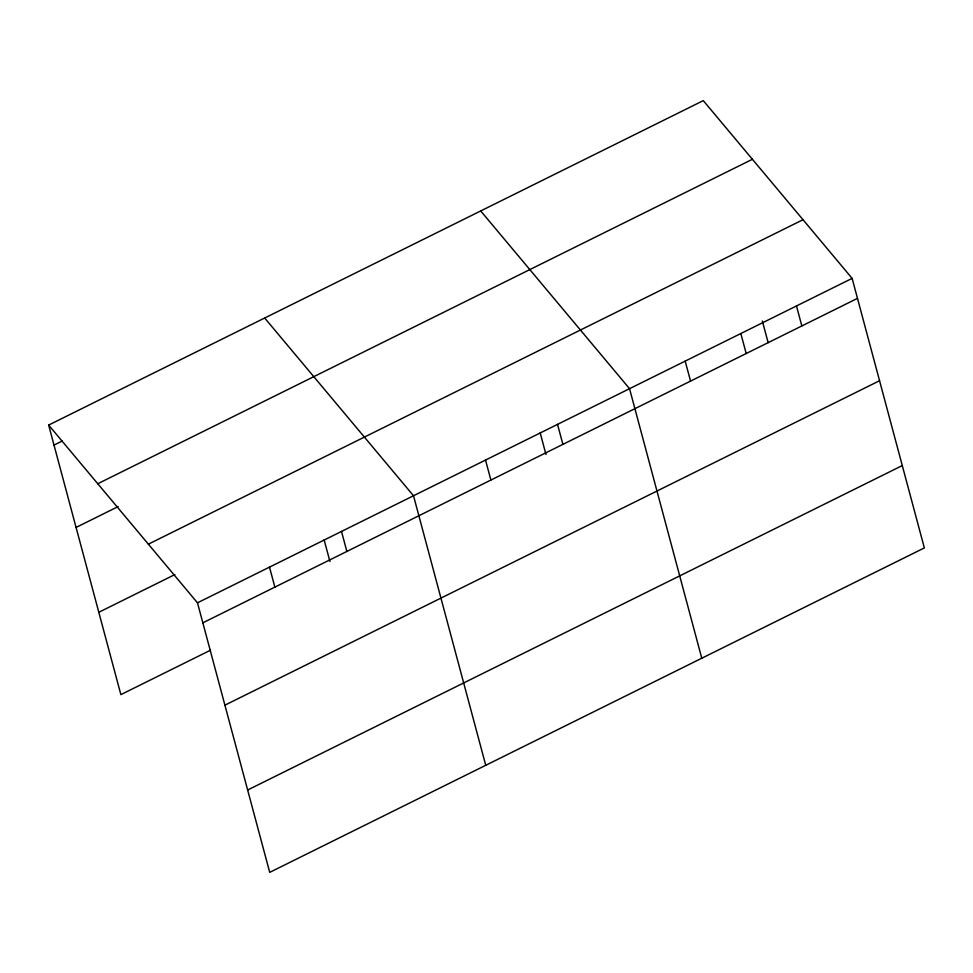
<?xml version="1.0" encoding="UTF-8"?>
<svg xmlns="http://www.w3.org/2000/svg" width="973" height="973" viewBox="0 0 973 973"><rect width="100%" height="100%" fill="white"/><g stroke="black" fill="none" stroke-linecap="round" stroke-linejoin="round"><path stroke-width="1.46" d="M48.65 425.079L703.284 100.633L852.129 278.375L924.35 547.921L269.716 872.367L197.483 602.822L48.65 425.079L120.871 694.625L210.545 650.183M54.014 445.087L62.163 441.049M97.762 483.739L752.409 159.28M76.076 527.439L118.195 506.556M148.37 544.162L803.005 219.716M98.808 612.285L174.897 574.569M197.483 602.822L852.129 278.375M202.846 622.817L857.481 298.37M224.909 705.17L879.556 380.723M247.641 790.015L902.287 465.568M480.711 210.946L629.543 388.677L701.776 658.235M264.68 318.013L413.513 495.756L485.746 765.301M796.486 305.948L801.837 325.955M762.358 321.054L768.159 342.727M740.83 333.532L746.194 353.527M685.187 361.105L690.55 381.112M557.541 424.374L562.893 444.369M540.161 432.815L545.975 454.488M485.527 460.059L490.891 480.066M341.511 531.44L346.862 551.448M324.131 539.881L329.944 561.555M269.497 567.137L274.86 587.133"/></g></svg>
